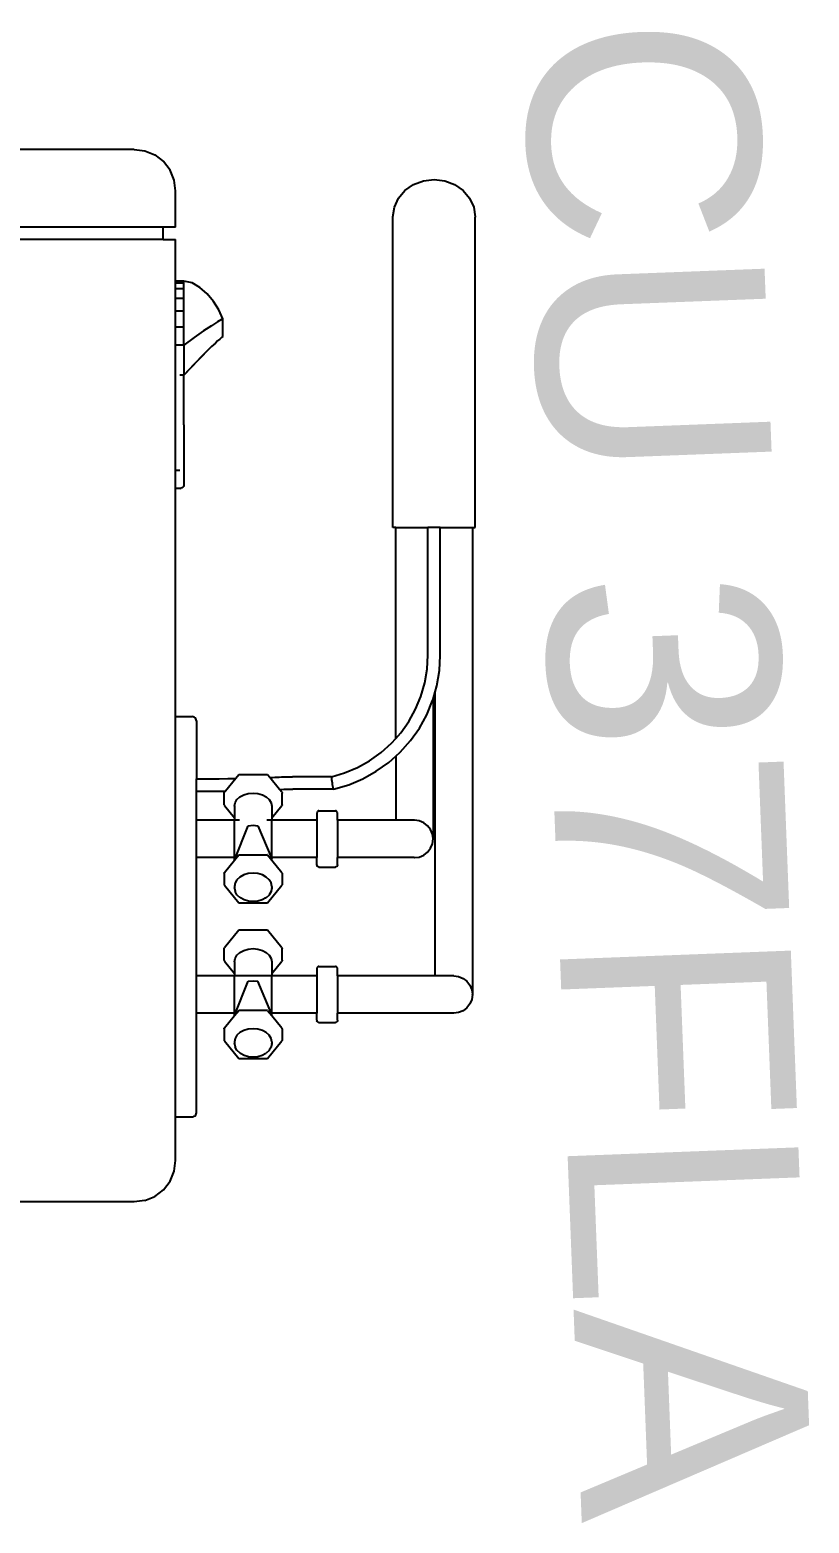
# Model space of a CAD drawing. Header units: inches. Extents: x -1841 to -80, y -100 to 1021.
# Drawn here: x -443.14 to -438.57, y 351.96 to 360.73 of the extents above; entities that cross this region are included whole.
import ezdxf

# ---------------------------------------------------------------- set-up
doc = ezdxf.new("R2010")
doc.units = ezdxf.units.IN
doc.header["$MEASUREMENT"] = 0
doc.layers.add('ProfileEdges', color=7, linetype='Continuous')
doc.styles.get("Standard").update_dxf_attribs({"font": 'arial.ttf'})

# ---------------------------------------------------------------- blocks, each defined once
blk = doc.blocks.new('fr')
at = {"layer": 'ProfileEdges'}
for p, q in [((0.9025, -0.26521), (0.30194, -0.26521)), ((0.9025, -0.26521), (0.90759, -0.26588)), ((0.90759, -0.26588), (0.91234, -0.26784)), ((0.91234, -0.26784), (0.91642, -0.27097)), ((0.91955, -0.27505), (0.91642, -0.27097)), ((0.92151, -0.2798), (0.91955, -0.27505)), ((0.92219, -0.2849), (0.92151, -0.2798)), ((1.03097, -0.28467), (1.03501, -0.28186)), ((1.03501, -0.28186), (1.03971, -0.28009)), ((1.03971, -0.28009), (1.04476, -0.27948)), ((1.04476, -0.27948), (1.0498, -0.28009)), ((1.0498, -0.28009), (1.05451, -0.28186)), ((1.05451, -0.28186), (1.05854, -0.28467)), ((0.92219, -0.30213), (0.92219, -0.2849)), ((1.02593, -0.29262), (1.02788, -0.28834)), ((1.02788, -0.28834), (1.03097, -0.28467)), ((1.05854, -0.28467), (1.06164, -0.28834)), ((1.06164, -0.28834), (1.06359, -0.29262)), ((1.02527, -0.2972), (1.02593, -0.29262)), ((1.02527, -0.44473), (1.02527, -0.2972)), ((1.06359, -0.29262), (1.06425, -0.2972)), ((1.06425, -0.2972), (1.06424, -0.29729)), ((1.06424, -0.29729), (1.06425, -0.29737)), ((1.06425, -0.44473), (1.06425, -0.29737)), ((0.91628, -0.30213), (0.71183, -0.30213)), ((0.91628, -0.30803), (0.91628, -0.30213)), ((0.92219, -0.30213), (0.91628, -0.30213)), ((0.91628, -0.30803), (0.28815, -0.30803)), ((0.91628, -0.30803), (0.92219, -0.30803)), ((0.92219, -0.32772), (0.92219, -0.30803)), ((0.92219, -0.32866), (0.92219, -0.32772)), ((0.92612, -0.32772), (0.92219, -0.32772)), ((0.92219, -0.33145), (0.92219, -0.32866)), ((0.92612, -0.32866), (0.92219, -0.32866)), ((0.92219, -0.33597), (0.92219, -0.33145)), ((0.92612, -0.33145), (0.92219, -0.33145)), ((0.92612, -0.32866), (0.92612, -0.32772)), ((0.92997, -0.32857), (0.92612, -0.32772)), ((0.92612, -0.33145), (0.92612, -0.32866)), ((0.92612, -0.33597), (0.92612, -0.33145)), ((0.93368, -0.33077), (0.92997, -0.32857)), ((0.93711, -0.33384), (0.93368, -0.33077)), ((0.92219, -0.34208), (0.92219, -0.33597)), ((0.92612, -0.33597), (0.92219, -0.33597)), ((0.92612, -0.34208), (0.92612, -0.33597)), ((0.94014, -0.33745), (0.93711, -0.33384)), ((0.94266, -0.34138), (0.94014, -0.33745)), ((0.92219, -0.34954), (0.92219, -0.34208)), ((0.92612, -0.34208), (0.92219, -0.34208)), ((0.92612, -0.34954), (0.92612, -0.34208)), ((0.94211, -0.34707), (0.93918, -0.34891)), ((0.94395, -0.34596), (0.94211, -0.34707)), ((0.94458, -0.34559), (0.94266, -0.34138)), ((0.94458, -0.34559), (0.94395, -0.34596)), ((0.94458, -0.35398), (0.94458, -0.34559)), ((0.92219, -0.35808), (0.92219, -0.34954)), ((0.92612, -0.34954), (0.92219, -0.34954)), ((0.92612, -0.35808), (0.92612, -0.34954)), ((0.93535, -0.35143), (0.9309, -0.35454)), ((0.93918, -0.34891), (0.93535, -0.35143)), ((0.94458, -0.35398), (0.94395, -0.35452)), ((0.92219, -0.41767), (0.92219, -0.35808)), ((0.92612, -0.35808), (0.92219, -0.35808)), ((0.9309, -0.35454), (0.92612, -0.35808)), ((0.92612, -0.35808), (0.92612, -0.37234)), ((0.93856, -0.35948), (0.93281, -0.36525)), ((0.93856, -0.35948), (0.93535, -0.36256)), ((0.93918, -0.35886), (0.93856, -0.35948)), ((0.94102, -0.35718), (0.93918, -0.35886)), ((0.94211, -0.35616), (0.94102, -0.35718)), ((0.94313, -0.35527), (0.94211, -0.35616)), ((0.94395, -0.35452), (0.94313, -0.35527)), ((0.93281, -0.36525), (0.92612, -0.37234)), ((0.9309, -0.36713), (0.92612, -0.37234)), ((0.93535, -0.36256), (0.9309, -0.36713)), ((0.93535, -0.36256), (0.93281, -0.36525)), ((0.92612, -0.37234), (0.92415, -0.37234)), ((0.92612, -0.39597), (0.92612, -0.37234)), ((0.92612, -0.39597), (0.92606, -0.39597)), ((0.92612, -0.39597), (0.92612, -0.42421)), ((0.92415, -0.41767), (0.92219, -0.41767)), ((0.92219, -0.42618), (0.92219, -0.41767)), ((0.92586, -0.42519), (0.92555, -0.4256)), ((0.92606, -0.42472), (0.92586, -0.42519)), ((0.92612, -0.42421), (0.92606, -0.42472)), ((0.92415, -0.42618), (0.92219, -0.42618)), ((0.92219, -0.53447), (0.92219, -0.42618)), ((0.92415, -0.42618), (0.92466, -0.42611)), ((0.92514, -0.42591), (0.92466, -0.42611)), ((0.92555, -0.4256), (0.92514, -0.42591)), ((1.02655, -0.44473), (1.02527, -0.44473)), ((1.02655, -0.5449), (1.02655, -0.44473)), ((1.02655, -0.44473), (1.04181, -0.44473)), ((1.04181, -0.50526), (1.04181, -0.44473)), ((1.04771, -0.44473), (1.04181, -0.44473)), ((1.04771, -0.50543), (1.04771, -0.44473)), ((1.04771, -0.44473), (1.06297, -0.44473)), ((1.06297, -0.44473), (1.06425, -0.44473)), ((1.06297, -0.44473), (1.06297, -0.66623)), ((1.04143, -0.51196), (1.04181, -0.50526)), ((1.04731, -0.51262), (1.04771, -0.50543)), ((1.04032, -0.5185), (1.04143, -0.51196)), ((1.04609, -0.51981), (1.04731, -0.51262)), ((1.03849, -0.52487), (1.04032, -0.5185)), ((1.04427, -0.52616), (1.04525, -0.52274)), ((1.04525, -0.52274), (1.04609, -0.51981)), ((1.04525, -0.65754), (1.04525, -0.52274)), ((1.03276, -0.5368), (1.03596, -0.531)), ((1.03596, -0.531), (1.03849, -0.52487)), ((1.0413, -0.53356), (1.04408, -0.52682)), ((1.04408, -0.52682), (1.04427, -0.52616)), ((1.04427, -0.52616), (1.04427, -0.59239)), ((0.92219, -0.72449), (0.92219, -0.53447)), ((0.92219, -0.53447), (0.93006, -0.53447)), ((0.93057, -0.53454), (0.93006, -0.53447)), ((0.93105, -0.53474), (0.93057, -0.53454)), ((0.93145, -0.53505), (0.93105, -0.53474)), ((0.93177, -0.53546), (0.93145, -0.53505)), ((0.93196, -0.53593), (0.93177, -0.53546)), ((0.93203, -0.53644), (0.93196, -0.53593)), ((0.93203, -0.53644), (0.93203, -0.56404)), ((1.02894, -0.54221), (1.03276, -0.5368)), ((1.03778, -0.53994), (1.0413, -0.53356)), ((0.93196, -0.54432), (0.93177, -0.54432)), ((1.02453, -0.54716), (1.02655, -0.5449)), ((1.02655, -0.5449), (1.02894, -0.54221)), ((1.03357, -0.54589), (1.03778, -0.53994)), ((0.93196, -0.54629), (0.93177, -0.54629)), ((1.0142, -0.55544), (1.0196, -0.55159)), ((1.0196, -0.55159), (1.02453, -0.54716)), ((1.02655, -0.55329), (1.02872, -0.55134)), ((1.02872, -0.55134), (1.03357, -0.54589)), ((1.0023, -0.56122), (1.00841, -0.55867)), ((1.00841, -0.55867), (1.0142, -0.55544)), ((1.01736, -0.56044), (1.0233, -0.55621)), ((1.0233, -0.55621), (1.02655, -0.55329)), ((1.02655, -0.55329), (1.02655, -0.5837)), ((0.93177, -0.56404), (0.93196, -0.56404)), ((0.93203, -0.56404), (0.9346, -0.56403)), ((0.93203, -0.56994), (0.93203, -0.56404)), ((0.9346, -0.56403), (0.93878, -0.56401)), ((0.93878, -0.56401), (0.94291, -0.56397)), ((0.94291, -0.56397), (0.94698, -0.56391)), ((0.95067, -0.56385), (0.94578, -0.56984)), ((0.94698, -0.56391), (0.95067, -0.56385)), ((0.95212, -0.56207), (0.95067, -0.56385)), ((0.95221, -0.56204), (0.95212, -0.56207)), ((0.96566, -0.56204), (0.95221, -0.56204)), ((0.96575, -0.56207), (0.96566, -0.56204)), ((0.96682, -0.56338), (0.96575, -0.56207)), ((0.96682, -0.56338), (0.96698, -0.56337)), ((0.97146, -0.56906), (0.96682, -0.56338)), ((0.96698, -0.56337), (0.96811, -0.56331)), ((0.96811, -0.56331), (0.96921, -0.56325)), ((0.96933, -0.5662), (0.96914, -0.56622)), ((0.96921, -0.56325), (0.97029, -0.5632)), ((0.97029, -0.5632), (0.97133, -0.56316)), ((0.97133, -0.56316), (0.97234, -0.56312)), ((0.97234, -0.56312), (0.97332, -0.56308)), ((0.97332, -0.56308), (0.97426, -0.56306)), ((0.97426, -0.56306), (0.97517, -0.56304)), ((0.97517, -0.56304), (0.97604, -0.56302)), ((0.97604, -0.56302), (0.97688, -0.56301)), ((0.97688, -0.56301), (0.97768, -0.56301)), ((0.99618, -0.56301), (0.97768, -0.56301)), ((0.99617, -0.56313), (0.99618, -0.56301)), ((0.9962, -0.56344), (0.99617, -0.56313)), ((0.99618, -0.56301), (1.0023, -0.56122)), ((0.99625, -0.56393), (0.9962, -0.56344)), ((0.99633, -0.56455), (0.99625, -0.56393)), ((0.99642, -0.56527), (0.99633, -0.56455)), ((0.99653, -0.56604), (0.99642, -0.56527)), ((0.99664, -0.5668), (0.99653, -0.56604)), ((0.99675, -0.5675), (0.99664, -0.5668)), ((0.99703, -0.56891), (1.00427, -0.5668)), ((1.00427, -0.5668), (1.01099, -0.56399)), ((1.01099, -0.56399), (1.01736, -0.56044)), ((0.93177, -0.56994), (0.93196, -0.56994)), ((0.93203, -0.56994), (0.93463, -0.56994)), ((0.93203, -0.5837), (0.93203, -0.56994)), ((0.93463, -0.56994), (0.93883, -0.56991)), ((0.93883, -0.56991), (0.94298, -0.56987)), ((0.94298, -0.56987), (0.94578, -0.56984)), ((0.94515, -0.57077), (0.94519, -0.57059)), ((0.94515, -0.57633), (0.94515, -0.57077)), ((0.94519, -0.57059), (0.94531, -0.57042)), ((0.94578, -0.56984), (0.94531, -0.57042)), ((0.95038, -0.57541), (0.95126, -0.5739)), ((0.95126, -0.5739), (0.95267, -0.5726)), ((0.95267, -0.5726), (0.95451, -0.5716)), ((0.95451, -0.5716), (0.95664, -0.57098)), ((0.95664, -0.57098), (0.95894, -0.57077)), ((0.95894, -0.57077), (0.96123, -0.57098)), ((0.96123, -0.57098), (0.96337, -0.5716)), ((0.96337, -0.5716), (0.9652, -0.5726)), ((0.9652, -0.5726), (0.96661, -0.5739)), ((0.96661, -0.5739), (0.9675, -0.57541)), ((0.97146, -0.56906), (0.97154, -0.56906)), ((0.97257, -0.57042), (0.97146, -0.56906)), ((0.97154, -0.56906), (0.97254, -0.56902)), ((0.97254, -0.56902), (0.9735, -0.56899)), ((0.97257, -0.57042), (0.97268, -0.57059)), ((0.97268, -0.57059), (0.97272, -0.57077)), ((0.97272, -0.57633), (0.97272, -0.57077)), ((0.9735, -0.56899), (0.97443, -0.56896)), ((0.97443, -0.56896), (0.97533, -0.56894)), ((0.97533, -0.56894), (0.97619, -0.56893)), ((0.97619, -0.56893), (0.97702, -0.56892)), ((0.97702, -0.56892), (0.97781, -0.56891)), ((0.99703, -0.56891), (0.97781, -0.56891)), ((0.99685, -0.5681), (0.99675, -0.5675)), ((0.99693, -0.56856), (0.99685, -0.5681)), ((0.99699, -0.56883), (0.99693, -0.56856)), ((0.99703, -0.56891), (0.99699, -0.56883)), ((0.94515, -0.57633), (0.94519, -0.57651)), ((0.94519, -0.57651), (0.94531, -0.57668)), ((0.94531, -0.57668), (0.95008, -0.58253)), ((0.95008, -0.57703), (0.95038, -0.57541)), ((0.95008, -0.57703), (0.95008, -0.58253)), ((0.9675, -0.57541), (0.9678, -0.57703)), ((0.9678, -0.58253), (0.97257, -0.57668)), ((0.9678, -0.57703), (0.9678, -0.58253)), ((0.97268, -0.57651), (0.97257, -0.57668)), ((0.97272, -0.57633), (0.97268, -0.57651)), ((0.98917, -0.58006), (0.98913, -0.58034)), ((0.98913, -0.58034), (0.98913, -0.5837)), ((0.98927, -0.5798), (0.98917, -0.58006)), ((0.98942, -0.57957), (0.98927, -0.5798)), ((0.98963, -0.57939), (0.98942, -0.57957)), ((0.98986, -0.57928), (0.98963, -0.57939)), ((0.99012, -0.57925), (0.98986, -0.57928)), ((0.99012, -0.57925), (0.99799, -0.57925)), ((0.99825, -0.57928), (0.99799, -0.57925)), ((0.99849, -0.57939), (0.99825, -0.57928)), ((0.99869, -0.57957), (0.99849, -0.57939)), ((0.99885, -0.5798), (0.99869, -0.57957)), ((0.99895, -0.58006), (0.99885, -0.5798)), ((0.99898, -0.58034), (0.99895, -0.58006)), ((0.99898, -0.5837), (0.99898, -0.58034)), ((0.95008, -0.5837), (0.93203, -0.5837)), ((0.93203, -0.60142), (0.93203, -0.5837)), ((0.95008, -0.58253), (0.95008, -0.5837)), ((0.95244, -0.5837), (0.95008, -0.5837)), ((0.95008, -0.60142), (0.95008, -0.5837)), ((0.95008, -0.60259), (0.95664, -0.58629)), ((0.95664, -0.58629), (0.95894, -0.58608)), ((0.95894, -0.58608), (0.96123, -0.58629)), ((0.96123, -0.58629), (0.9678, -0.60201)), ((0.9678, -0.5837), (0.96543, -0.5837)), ((0.9678, -0.58253), (0.9678, -0.5837)), ((0.98913, -0.5837), (0.9678, -0.5837)), ((0.9678, -0.60142), (0.9678, -0.5837)), ((0.98913, -0.5837), (0.98913, -0.60142)), ((1.02655, -0.5837), (0.99898, -0.5837)), ((0.99898, -0.5837), (0.99898, -0.60142)), ((1.03525, -0.5837), (1.02655, -0.5837)), ((1.03525, -0.5837), (1.03533, -0.58371)), ((1.03541, -0.5837), (1.03533, -0.58371)), ((1.03541, -0.58359), (1.03541, -0.58372)), ((1.0377, -0.584), (1.03541, -0.5837)), ((1.03984, -0.58489), (1.0377, -0.584)), ((1.04167, -0.58629), (1.03984, -0.58489)), ((1.04308, -0.58813), (1.04167, -0.58629)), ((1.04396, -0.59027), (1.04308, -0.58813)), ((1.04308, -0.59699), (1.04396, -0.59485)), ((1.04427, -0.59239), (1.04396, -0.59027)), ((1.04396, -0.59485), (1.04427, -0.59256)), ((1.04427, -0.59256), (1.04427, -0.59239)), ((0.93203, -0.65754), (0.93203, -0.60142)), ((0.95008, -0.60142), (0.93203, -0.60142)), ((0.95008, -0.60259), (0.95212, -0.60009)), ((0.95008, -0.60259), (0.95008, -0.60142)), ((0.95221, -0.60006), (0.95212, -0.60009)), ((0.95221, -0.60006), (0.96566, -0.60006)), ((0.96575, -0.60009), (0.96566, -0.60006)), ((0.96575, -0.60009), (0.9678, -0.60259)), ((0.98913, -0.60142), (0.9678, -0.60142)), ((0.9678, -0.60259), (0.9678, -0.60142)), ((0.98913, -0.60478), (0.98913, -0.60142)), ((1.03525, -0.60142), (0.99898, -0.60142)), ((0.99898, -0.60478), (0.99898, -0.60142)), ((1.03525, -0.60142), (1.03533, -0.60141)), ((1.03533, -0.60141), (1.03541, -0.60142)), ((1.03541, -0.60142), (1.0377, -0.60112)), ((1.0377, -0.60112), (1.03984, -0.60023)), ((1.03984, -0.60023), (1.04167, -0.59883)), ((1.04167, -0.59883), (1.04308, -0.59699)), ((0.94515, -0.60879), (0.94519, -0.6086)), ((0.94515, -0.60879), (0.94515, -0.61435)), ((0.94519, -0.6086), (0.94531, -0.60844)), ((0.94531, -0.60844), (0.95008, -0.60259)), ((0.95664, -0.609), (0.95451, -0.60962)), ((0.95894, -0.60879), (0.95664, -0.609)), ((0.96123, -0.609), (0.95894, -0.60879)), ((0.96337, -0.60962), (0.96123, -0.609)), ((0.9678, -0.60259), (0.97257, -0.60844)), ((0.97268, -0.6086), (0.97257, -0.60844)), ((0.97272, -0.60879), (0.97268, -0.6086)), ((0.97272, -0.60879), (0.97272, -0.61435)), ((0.98913, -0.60478), (0.98917, -0.60506)), ((0.98927, -0.60532), (0.98917, -0.60506)), ((0.98942, -0.60555), (0.98927, -0.60532)), ((0.98963, -0.60573), (0.98942, -0.60555)), ((0.98986, -0.60584), (0.98963, -0.60573)), ((0.99012, -0.60587), (0.98986, -0.60584)), ((0.99012, -0.60587), (0.99799, -0.60587)), ((0.99825, -0.60584), (0.99799, -0.60587)), ((0.99849, -0.60573), (0.99825, -0.60584)), ((0.99869, -0.60555), (0.99849, -0.60573)), ((0.99885, -0.60532), (0.99869, -0.60555)), ((0.99895, -0.60506), (0.99885, -0.60532)), ((0.99898, -0.60478), (0.99895, -0.60506)), ((0.94515, -0.61435), (0.94519, -0.61453)), ((0.94519, -0.61453), (0.94531, -0.6147)), ((0.95212, -0.62305), (0.94531, -0.6147)), ((0.95038, -0.61343), (0.95008, -0.61505)), ((0.95008, -0.61505), (0.95008, -0.61575)), ((0.95011, -0.61593), (0.95008, -0.61575)), ((0.95011, -0.61593), (0.95038, -0.61737)), ((0.95126, -0.61192), (0.95038, -0.61343)), ((0.95267, -0.61062), (0.95126, -0.61192)), ((0.95451, -0.60962), (0.95267, -0.61062)), ((0.9652, -0.61062), (0.96337, -0.60962)), ((0.96661, -0.61192), (0.9652, -0.61062)), ((0.97257, -0.6147), (0.96575, -0.62305)), ((0.9675, -0.61343), (0.96661, -0.61192)), ((0.9678, -0.61505), (0.9675, -0.61343)), ((0.96776, -0.61593), (0.9675, -0.61737)), ((0.96776, -0.61593), (0.9678, -0.61575)), ((0.9678, -0.61505), (0.9678, -0.61575)), ((0.97257, -0.6147), (0.97268, -0.61453)), ((0.97268, -0.61453), (0.97272, -0.61435)), ((0.95038, -0.61737), (0.95041, -0.61754)), ((0.95129, -0.61905), (0.95041, -0.61754)), ((0.95138, -0.61918), (0.95129, -0.61905)), ((0.95277, -0.62046), (0.95138, -0.61918)), ((0.95221, -0.62308), (0.95212, -0.62305)), ((0.96566, -0.62308), (0.95221, -0.62308)), ((0.95288, -0.62052), (0.95277, -0.62046)), ((0.95465, -0.62149), (0.95288, -0.62052)), ((0.95672, -0.62209), (0.95465, -0.62149)), ((0.95894, -0.6223), (0.95672, -0.62209)), ((0.96116, -0.62209), (0.95894, -0.6223)), ((0.96322, -0.62149), (0.96116, -0.62209)), ((0.965, -0.62052), (0.96322, -0.62149)), ((0.965, -0.62052), (0.96511, -0.62046)), ((0.9665, -0.61918), (0.96511, -0.62046)), ((0.96575, -0.62305), (0.96566, -0.62308)), ((0.96658, -0.61905), (0.9665, -0.61918)), ((0.96746, -0.61754), (0.96658, -0.61905)), ((0.9675, -0.61737), (0.96746, -0.61754)), ((0.95212, -0.63591), (0.94531, -0.64426)), ((0.95221, -0.63588), (0.95212, -0.63591)), ((0.96566, -0.63588), (0.95221, -0.63588)), ((0.96575, -0.63591), (0.96566, -0.63588)), ((0.97257, -0.64426), (0.96575, -0.63591)), ((0.94515, -0.6446), (0.94519, -0.64442)), ((0.94515, -0.65017), (0.94515, -0.6446)), ((0.94519, -0.64442), (0.94531, -0.64426)), ((0.95451, -0.64544), (0.95664, -0.64482)), ((0.95664, -0.64482), (0.95894, -0.6446)), ((0.95894, -0.6446), (0.96123, -0.64482)), ((0.96123, -0.64482), (0.96337, -0.64544)), ((0.97257, -0.64426), (0.97268, -0.64442)), ((0.97268, -0.64442), (0.97272, -0.6446)), ((0.97272, -0.65017), (0.97272, -0.6446)), ((0.94515, -0.65017), (0.94519, -0.65035)), ((0.94519, -0.65035), (0.94531, -0.65052)), ((0.94531, -0.65052), (0.95008, -0.65636)), ((0.95008, -0.65087), (0.95038, -0.64925)), ((0.95008, -0.65087), (0.95008, -0.65636)), ((0.95038, -0.64925), (0.95126, -0.64774)), ((0.95126, -0.64774), (0.95267, -0.64644)), ((0.95267, -0.64644), (0.95451, -0.64544)), ((0.96337, -0.64544), (0.9652, -0.64644)), ((0.9652, -0.64644), (0.96661, -0.64774)), ((0.96661, -0.64774), (0.9675, -0.64925)), ((0.9675, -0.64925), (0.9678, -0.65087)), ((0.9678, -0.65636), (0.97257, -0.65052)), ((0.9678, -0.65087), (0.9678, -0.65636)), ((0.97268, -0.65035), (0.97257, -0.65052)), ((0.97272, -0.65017), (0.97268, -0.65035)), ((0.95008, -0.65754), (0.93203, -0.65754)), ((0.93203, -0.67526), (0.93203, -0.65754)), ((0.95008, -0.65636), (0.95008, -0.65754)), ((0.9678, -0.65754), (0.95008, -0.65754)), ((0.95008, -0.67526), (0.95008, -0.65754)), ((0.9678, -0.65754), (0.96543, -0.65754)), ((0.9678, -0.65636), (0.9678, -0.65754)), ((0.98913, -0.65754), (0.9678, -0.65754)), ((0.9678, -0.67526), (0.9678, -0.65754)), ((0.98917, -0.6539), (0.98913, -0.65418)), ((0.98913, -0.65418), (0.98913, -0.65754)), ((0.98913, -0.65754), (0.98913, -0.67526)), ((0.98927, -0.65363), (0.98917, -0.6539)), ((0.98942, -0.65341), (0.98927, -0.65363)), ((0.98963, -0.65323), (0.98942, -0.65341)), ((0.98986, -0.65312), (0.98963, -0.65323)), ((0.99012, -0.65309), (0.98986, -0.65312)), ((0.99012, -0.65309), (0.99799, -0.65309)), ((0.99825, -0.65312), (0.99799, -0.65309)), ((0.99849, -0.65323), (0.99825, -0.65312)), ((0.99869, -0.65341), (0.99849, -0.65323)), ((0.99885, -0.65363), (0.99869, -0.65341)), ((0.99895, -0.6539), (0.99885, -0.65363)), ((0.99898, -0.65418), (0.99895, -0.6539)), ((0.99898, -0.65746), (0.99898, -0.65418)), ((0.99898, -0.65754), (0.99898, -0.67526)), ((1.04525, -0.65754), (0.99898, -0.65754)), ((1.05411, -0.65754), (1.04525, -0.65754)), ((1.05411, -0.65754), (1.05641, -0.65784)), ((1.05641, -0.65784), (1.05854, -0.65873)), ((1.05854, -0.65873), (1.06038, -0.66013)), ((0.95008, -0.67643), (0.95664, -0.66013)), ((0.95664, -0.66013), (0.95894, -0.65992)), ((0.95894, -0.65992), (0.96123, -0.66013)), ((0.9678, -0.67585), (0.96123, -0.66013)), ((1.06038, -0.66013), (1.06179, -0.66197)), ((1.06179, -0.66197), (1.06267, -0.66411)), ((1.06267, -0.66411), (1.06297, -0.66623)), ((1.06297, -0.6664), (1.06297, -0.66623)), ((1.06038, -0.67266), (1.05854, -0.67407)), ((1.06179, -0.67083), (1.06038, -0.67266)), ((1.06267, -0.66869), (1.06179, -0.67083)), ((1.06297, -0.6664), (1.06267, -0.66869)), ((0.95008, -0.67526), (0.93203, -0.67526)), ((0.93203, -0.72252), (0.93203, -0.67526)), ((0.94531, -0.68228), (0.95008, -0.67643)), ((0.95008, -0.67643), (0.95212, -0.67393)), ((0.95008, -0.67643), (0.95008, -0.67526)), ((0.95221, -0.6739), (0.95212, -0.67393)), ((0.95221, -0.6739), (0.96566, -0.6739)), ((0.96575, -0.67393), (0.96566, -0.6739)), ((0.96575, -0.67393), (0.9678, -0.67643)), ((0.98913, -0.67526), (0.9678, -0.67526)), ((0.9678, -0.67643), (0.9678, -0.67526)), ((0.9678, -0.67643), (0.97257, -0.68228)), ((0.98913, -0.67861), (0.98913, -0.67526)), ((0.98913, -0.67861), (0.98917, -0.6789)), ((0.98927, -0.67916), (0.98917, -0.6789)), ((0.98942, -0.67939), (0.98927, -0.67916)), ((0.98963, -0.67957), (0.98942, -0.67939)), ((0.98986, -0.67968), (0.98963, -0.67957)), ((0.99012, -0.67971), (0.98986, -0.67968)), ((0.99012, -0.67971), (0.99799, -0.67971)), ((0.99825, -0.67968), (0.99799, -0.67971)), ((0.99849, -0.67957), (0.99825, -0.67968)), ((0.99869, -0.67939), (0.99849, -0.67957)), ((0.99885, -0.67916), (0.99869, -0.67939)), ((0.99895, -0.6789), (0.99885, -0.67916)), ((0.99898, -0.67861), (0.99895, -0.6789)), ((0.99898, -0.67861), (0.99898, -0.67526)), ((1.05396, -0.67526), (0.99898, -0.67526)), ((1.05396, -0.67526), (1.05403, -0.67525)), ((1.05411, -0.67526), (1.05403, -0.67525)), ((1.05641, -0.67496), (1.05411, -0.67526)), ((1.05854, -0.67407), (1.05641, -0.67496)), ((0.94515, -0.68262), (0.94519, -0.68244)), ((0.94515, -0.68262), (0.94515, -0.68819)), ((0.94519, -0.68244), (0.94531, -0.68228)), ((0.95038, -0.68727), (0.95008, -0.68889)), ((0.95126, -0.68576), (0.95038, -0.68727)), ((0.95267, -0.68446), (0.95126, -0.68576)), ((0.95451, -0.68346), (0.95267, -0.68446)), ((0.95664, -0.68284), (0.95451, -0.68346)), ((0.95894, -0.68262), (0.95664, -0.68284)), ((0.96123, -0.68284), (0.95894, -0.68262)), ((0.96337, -0.68346), (0.96123, -0.68284)), ((0.9652, -0.68446), (0.96337, -0.68346)), ((0.96661, -0.68576), (0.9652, -0.68446)), ((0.9675, -0.68727), (0.96661, -0.68576)), ((0.9678, -0.68889), (0.9675, -0.68727)), ((0.97268, -0.68244), (0.97257, -0.68228)), ((0.97272, -0.68262), (0.97268, -0.68244)), ((0.97272, -0.68262), (0.97272, -0.68819)), ((0.94515, -0.68819), (0.94519, -0.68837)), ((0.94519, -0.68837), (0.94531, -0.68854)), ((0.95212, -0.69689), (0.94531, -0.68854)), ((0.95008, -0.68889), (0.95008, -0.68959)), ((0.95011, -0.68977), (0.95008, -0.68959)), ((0.95011, -0.68977), (0.95038, -0.69121)), ((0.95038, -0.69121), (0.95041, -0.69138)), ((0.95129, -0.69289), (0.95041, -0.69138)), ((0.95138, -0.69302), (0.95129, -0.69289)), ((0.95277, -0.6943), (0.95138, -0.69302)), ((0.95288, -0.69436), (0.95277, -0.6943)), ((0.95465, -0.69533), (0.95288, -0.69436)), ((0.965, -0.69436), (0.96322, -0.69533)), ((0.965, -0.69436), (0.96511, -0.6943)), ((0.9665, -0.69302), (0.96511, -0.6943)), ((0.97257, -0.68854), (0.96575, -0.69689)), ((0.96658, -0.69289), (0.9665, -0.69302)), ((0.96746, -0.69138), (0.96658, -0.69289)), ((0.9675, -0.69121), (0.96746, -0.69138)), ((0.96776, -0.68977), (0.9675, -0.69121)), ((0.96776, -0.68977), (0.9678, -0.68959)), ((0.9678, -0.68889), (0.9678, -0.68959)), ((0.97257, -0.68854), (0.97268, -0.68837)), ((0.97268, -0.68837), (0.97272, -0.68819)), ((0.95221, -0.69692), (0.95212, -0.69689)), ((0.96566, -0.69692), (0.95221, -0.69692)), ((0.95672, -0.69593), (0.95465, -0.69533)), ((0.95894, -0.69614), (0.95672, -0.69593)), ((0.96116, -0.69593), (0.95894, -0.69614)), ((0.96322, -0.69533), (0.96116, -0.69593)), ((0.96575, -0.69689), (0.96566, -0.69692)), ((0.93196, -0.71267), (0.93177, -0.71267)), ((0.93196, -0.71464), (0.93177, -0.71464)), ((0.93196, -0.72303), (0.93203, -0.72252)), ((0.92219, -0.72449), (0.93006, -0.72449)), ((0.92219, -0.74516), (0.92219, -0.72449)), ((0.93006, -0.72449), (0.93057, -0.72442)), ((0.93057, -0.72442), (0.93105, -0.72422)), ((0.93105, -0.72422), (0.93145, -0.72391)), ((0.93145, -0.72391), (0.93177, -0.7235)), ((0.93177, -0.7235), (0.93196, -0.72303)), ((0.91955, -0.75501), (0.92151, -0.75026)), ((0.92151, -0.75026), (0.92219, -0.74516)), ((0.91642, -0.75908), (0.91955, -0.75501)), ((0.9025, -0.76485), (0.28225, -0.76485)), ((0.90759, -0.76418), (0.9025, -0.76485)), ((0.90759, -0.76418), (0.91234, -0.76221)), ((0.91234, -0.76221), (0.91642, -0.75908))]:
    blk.add_line(p, q, dxfattribs=at)

msp = doc.modelspace()

# ---------------------------------------------------------------- block references
at = {"color": 7, "lineweight": 25, "xscale": 12.36994927930152, "yscale": 12.36994927930152, "zscale": 12.36994927930152}
msp.add_blockref('fr', (-453.6929, 363.3041), dxfattribs=at)

# ---------------------------------------------------------------- texts
at = {"color": 7, "lineweight": 25}
msp.add_text('CU 37FLA', height=1.35497, rotation=272.20492, dxfattribs=at).set_placement((-440.2424, 360.7824))

doc.saveas('drawing.dxf')
